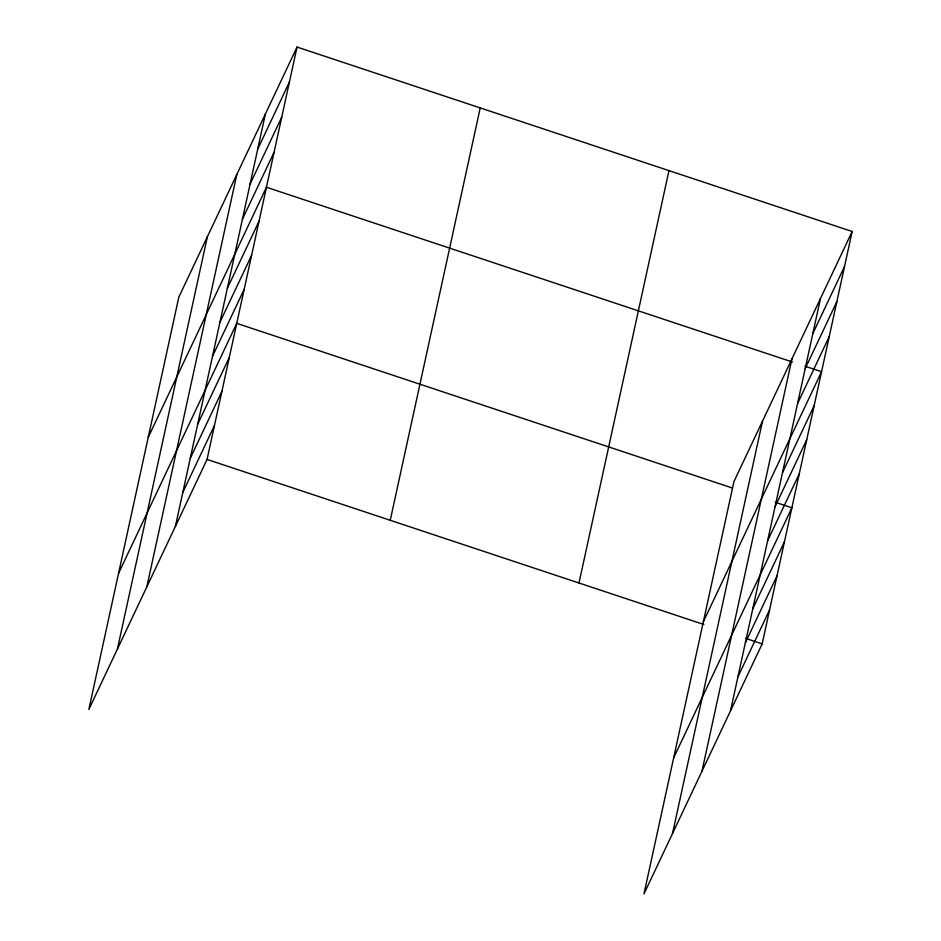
<?xml version="1.0" encoding="UTF-8"?>
<svg xmlns="http://www.w3.org/2000/svg" width="941" height="941" viewBox="0 0 941 941"><rect width="100%" height="100%" fill="white"/><g stroke="black" fill="none" stroke-linecap="round" stroke-linejoin="round"><path stroke-width="1.41" d="M117.402 649.09L207.385 236.709M146.831 586.843L236.814 174.461M175.391 526.419L265.374 114.037M297.038 47.05L178.825 297.133L88.842 709.514L207.055 459.431L297.038 47.05L852.158 231.486L762.175 643.867L643.962 893.95L733.945 481.569L852.158 231.486M390.244 520.302L480.228 107.909M578.986 583.008L668.969 170.627M672.521 833.526L762.504 421.145M701.951 771.279L791.934 358.897M730.51 710.855L820.493 298.473M257.728 149.09L289.393 82.102M250.071 184.142L281.735 117.154M242.425 219.194L274.09 152.207M148.231 437.342L266.444 187.259L792.416 362.014M227.357 288.264L259.022 221.276M219.935 322.293L251.6 255.305M212.501 356.31L244.166 289.322M118.531 573.422L236.744 323.351L732.192 487.956M197.657 424.356L229.322 357.368M190.235 458.373L221.9 391.385M182.813 492.402L214.477 425.414M812.848 333.526L844.512 266.538M805.202 368.578L836.867 301.59M797.545 403.63L829.209 336.643M703.35 621.778L821.564 371.695L804.908 366.167M782.477 472.711L814.141 405.724M775.055 506.728L806.719 439.741M767.633 540.746L799.297 473.758M673.662 757.858L791.875 507.787L775.219 502.247M752.776 608.792L784.441 541.804M745.354 642.821L777.019 575.833M737.932 676.838L769.597 609.85M207.055 459.431L703.892 624.506M745.519 638.339L762.175 643.867"/></g></svg>
